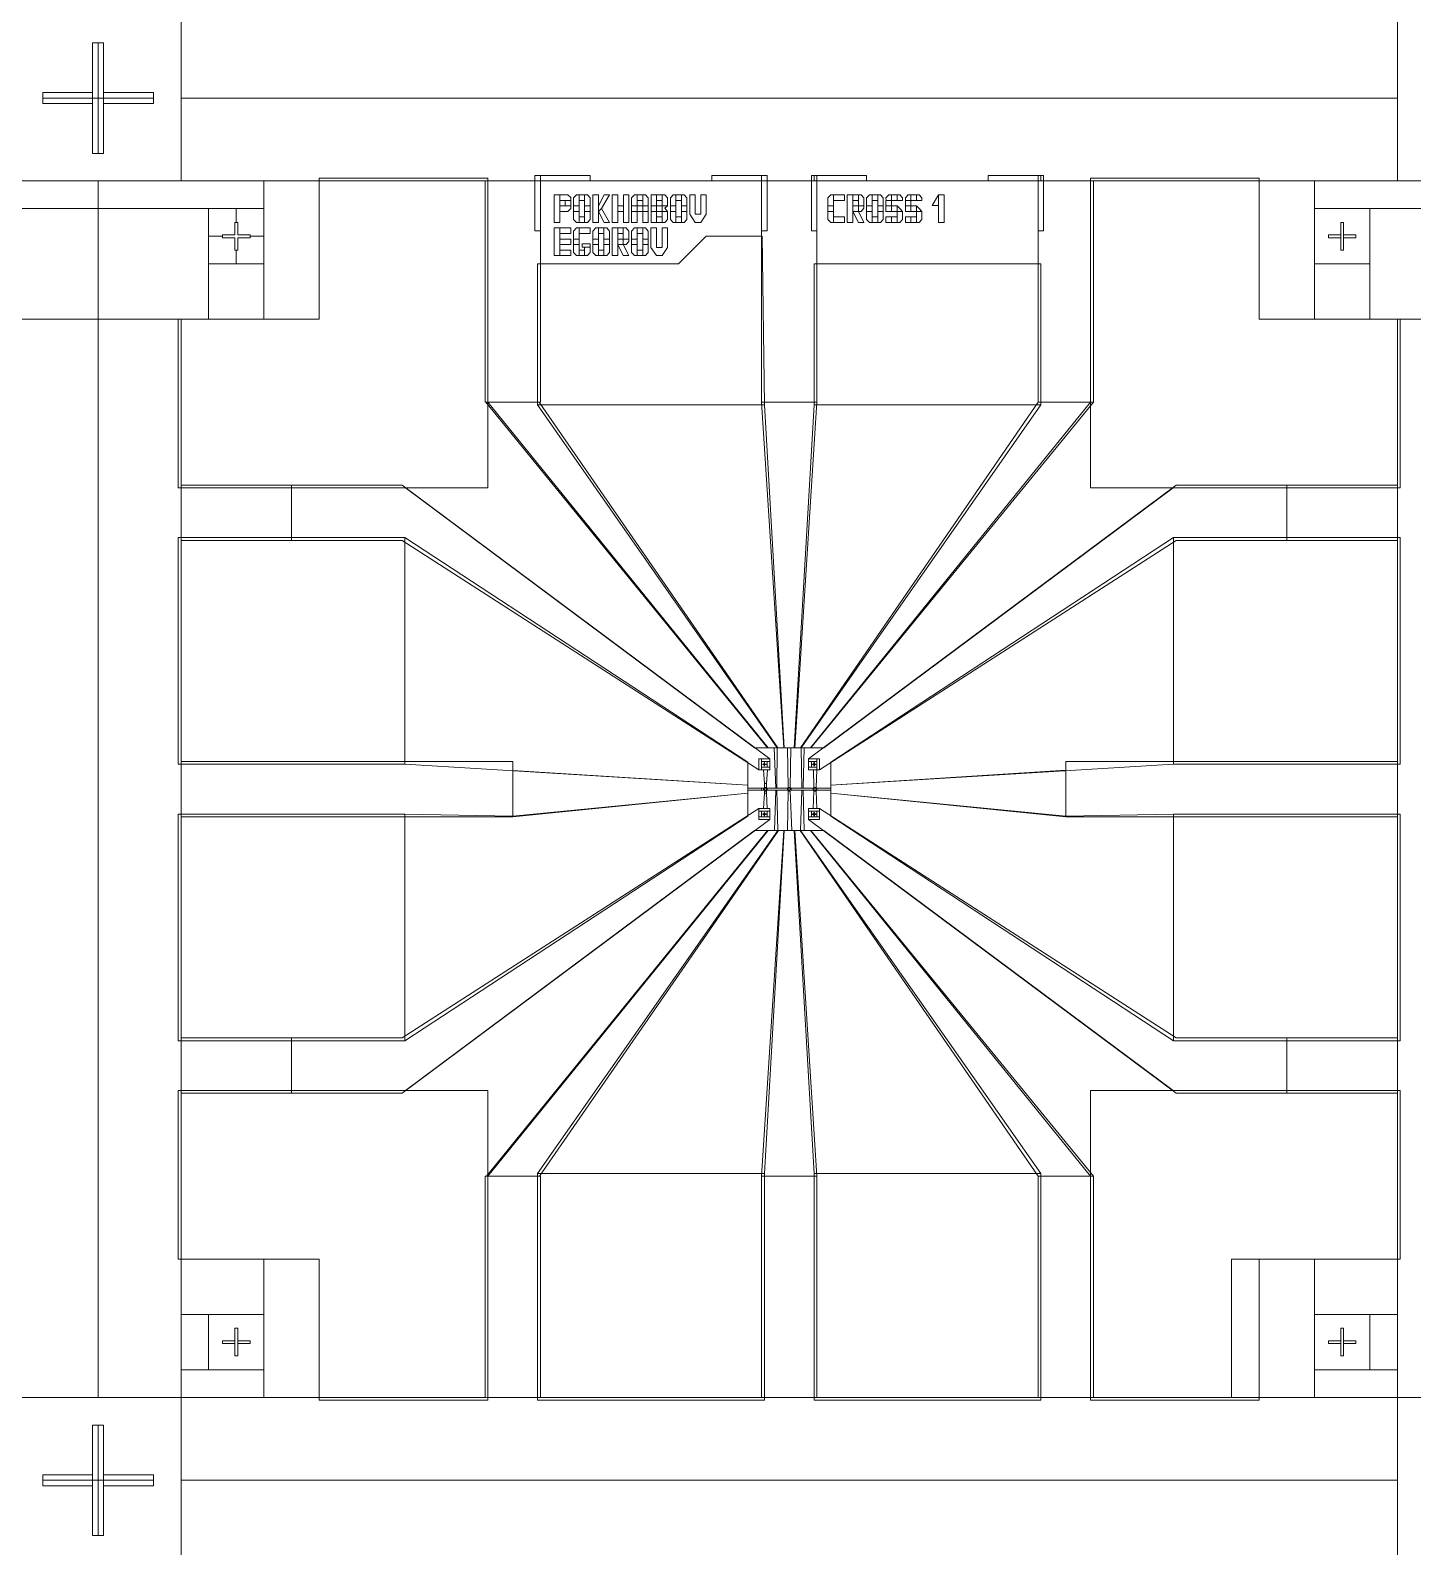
# Model space of a CAD drawing. Header units: millimetres. Extents: x -11355 to -1355, y 1102 to 18602.
# Drawn here: x -6478 to -3978, y 5982 to 8724 of the extents above; entities that cross this region are included whole.
import ezdxf

# ---------------------------------------------------------------- set-up
doc = ezdxf.new("R2010")
doc.units = ezdxf.units.MM
doc.header["$MEASUREMENT"] = 0
doc.layers.add('Etching', color=7, linetype='Continuous')
doc.layers.add('Ohmic', color=7, linetype='Continuous')
doc.layers.add('Mark', color=7, linetype='Continuous', plot=False)

msp = doc.modelspace()

# ---------------------------------------------------------------- linework, layer by layer
at = {"layer": 'Etching', "color": 242, "lineweight": 9}
for points in [[(-6205, 8601.5), (-4005, 8601.5), (-4005, 8751.5), (-6205, 8751.5), (-6205, 8601.5)], [(-6205, 8451.5), (-4005, 8451.5), (-4005, 8601.5), (-6205, 8601.5), (-6205, 8451.5)], [(-6655, 8401.5), (-6355, 8401.5), (-6355, 8451.5), (-6655, 8451.5), (-6655, 8401.5)], [(-6355, 8401.5), (-6055, 8401.5), (-6055, 8451.5), (-6355, 8451.5), (-6355, 8401.5)], [(-6055, 8201.5), (-5955, 8201.5), (-5955, 8451.5), (-6055, 8451.5), (-6055, 8201.5)], [(-5655, 8051.5), (-5555, 8051.5), (-5555, 8451.5), (-5655, 8451.5), (-5655, 8051.5)], [(-5155, 8051.5), (-5055, 8051.5), (-5055, 8451.5), (-5155, 8451.5), (-5155, 8051.5)], [(-4655, 8051.5), (-4555, 8051.5), (-4555, 8451.5), (-4655, 8451.5), (-4655, 8051.5)], [(-4255, 8201.5), (-4155, 8201.5), (-4155, 8451.5), (-4255, 8451.5), (-4255, 8201.5)], [(-4155, 8401.5), (-3855, 8401.5), (-3855, 8451.5), (-4155, 8451.5), (-4155, 8401.5)], [(-6555, 8201.5), (-6355, 8201.5), (-6355, 8401.5), (-6555, 8401.5), (-6555, 8201.5)], [(-6355, 8201.5), (-6155, 8201.5), (-6155, 8401.5), (-6355, 8401.5), (-6355, 8201.5)], [(-4055, 8201.5), (-3855, 8201.5), (-3855, 8401.5), (-4055, 8401.5), (-4055, 8201.5)], [(-6155, 8201.5), (-6055, 8201.5), (-6055, 8301.5), (-6155, 8301.5), (-6155, 8201.5)], [(-4155, 8201.5), (-4055, 8201.5), (-4055, 8301.5), (-4155, 8301.5), (-4155, 8201.5)], [(-6505, 6251.5), (-6355, 6251.5), (-6355, 8201.5), (-6505, 8201.5), (-6505, 6251.5)], [(-6355, 6251.5), (-6205, 6251.5), (-6205, 8201.5), (-6355, 8201.5), (-6355, 6251.5)], [(-4005, 6251.5), (-3855, 6251.5), (-3855, 8201.5), (-4005, 8201.5), (-4005, 6251.5)], [(-5144.303, 7426.332), (-5653.606, 8051.5), (-5557.169, 8051.5), (-5125.63, 7426.5), (-5144.303, 7426.332)], [(-5114.921, 7426.501), (-5155, 8051.5), (-5055, 8051.5), (-5095.079, 7426.501), (-5114.921, 7426.501)], [(-5065.697, 7426.332), (-4555, 8051.5), (-4655, 8051.5), (-5084.37, 7426.5), (-5065.697, 7426.332)], [(-6205, 7801.5), (-6005, 7801.5), (-6005, 7901.5), (-6205, 7901.5), (-6205, 7801.5)], [(-5805, 7901.5), (-6005, 7901.5), (-6005, 7801.5), (-5805, 7801.5), (-5160, 7386.5), (-5160, 7406.5), (-5140, 7406.5), (-5805, 7901.5)], [(-4405, 7901.5), (-4205, 7901.5), (-4205, 7801.5), (-4405, 7801.5), (-5050, 7386.5), (-5050, 7406.5), (-5070, 7406.5), (-4405, 7901.5)], [(-4205, 7801.5), (-4005, 7801.5), (-4005, 7901.5), (-4205, 7901.5), (-4205, 7801.5)], [(-5160, 7386.5), (-5155, 7386.5), (-5155, 7406.5), (-5160, 7406.5), (-5160, 7386.5)], [(-5155, 7401.5), (-5140, 7401.5), (-5140, 7406.5), (-5155, 7406.5), (-5155, 7401.5)], [(-5132, 7426.442), (-5126.674, 7426.5), (-5127.692, 7353.416), (-5129.535, 7353.416), (-5132, 7426.442)], [(-5106.911, 7354.819), (-5103.091, 7354.819), (-5102, 7426.501), (-5108, 7426.501), (-5106.911, 7354.819)], [(-5078, 7426.442), (-5083.326, 7426.5), (-5082, 7353.41), (-5080, 7353.41), (-5078, 7426.442)], [(-5070, 7401.5), (-5055, 7401.5), (-5055, 7406.5), (-5070, 7406.5), (-5070, 7401.5)], [(-5055, 7386.5), (-5050, 7386.5), (-5050, 7406.5), (-5055, 7406.5), (-5055, 7386.5)], [(-6205, 7301.5), (-5605, 7301.5), (-5605, 7401.5), (-6205, 7401.5), (-6205, 7301.5)], [(-5180.011, 7358.92), (-5180, 7344.148), (-5605, 7301.5), (-5605, 7385.362), (-5180.011, 7358.92)], [(-5155, 7386.5), (-5140, 7386.5), (-5140, 7391.5), (-5155, 7391.5), (-5155, 7386.5)], [(-5144.205, 7386.5), (-5151.465, 7386.5), (-5149.927, 7361.5), (-5146.107, 7361.5), (-5144.205, 7386.5)], [(-5145, 7391.5), (-5140, 7391.5), (-5140, 7401.5), (-5145, 7401.5), (-5145, 7391.5)], [(-5070, 7391.5), (-5065, 7391.5), (-5065, 7401.5), (-5070, 7401.5), (-5070, 7391.5)], [(-5070, 7386.5), (-5055, 7386.5), (-5055, 7391.5), (-5070, 7391.5), (-5070, 7386.5)], [(-5061.342, 7386.5), (-5055, 7386.5), (-5056.41, 7354.819), (-5060.23, 7354.819), (-5061.342, 7386.5)], [(-5030.001, 7358.687), (-5030.002, 7344.147), (-4605, 7301.5), (-4605, 7386.121), (-5030.001, 7358.687)], [(-4605, 7301.5), (-4005, 7301.5), (-4005, 7401.5), (-4605, 7401.5), (-4605, 7301.5)], [(-5180.004, 7349.59), (-5155.017, 7349.59), (-5155.017, 7353.41), (-5180.006, 7353.41), (-5180.004, 7349.59)], [(-5155.017, 7349.59), (-5151.337, 7349.59), (-5151.337, 7353.41), (-5155.017, 7353.41), (-5155.017, 7349.59)], [(-5151.337, 7349.59), (-5149.927, 7351), (-5149.927, 7352), (-5151.337, 7353.41), (-5151.337, 7349.59)], [(-5149.927, 7354.819), (-5146.107, 7354.819), (-5146.107, 7361.5), (-5149.927, 7361.5), (-5149.927, 7354.819)], [(-5148.52, 7353.41), (-5147.52, 7353.41), (-5146.107, 7354.819), (-5149.927, 7354.819), (-5148.52, 7353.41)], [(-5146.107, 7351), (-5144.697, 7349.59), (-5144.697, 7353.41), (-5146.107, 7352), (-5146.107, 7351)], [(-5144.697, 7353.41), (-5108.321, 7353.41), (-5108.321, 7349.59), (-5144.697, 7349.59), (-5144.697, 7353.41)], [(-5108.321, 7349.59), (-5106.911, 7351), (-5106.911, 7352), (-5108.321, 7353.41), (-5108.321, 7349.59)], [(-5105.504, 7353.41), (-5104.504, 7353.41), (-5103.091, 7354.819), (-5106.911, 7354.819), (-5105.504, 7353.41)], [(-5103.091, 7351), (-5101.681, 7349.59), (-5101.681, 7353.41), (-5103.091, 7352), (-5103.091, 7351)], [(-5101.681, 7349.59), (-5061.64, 7349.59), (-5061.64, 7353.41), (-5101.681, 7353.41), (-5101.681, 7349.59)], [(-5061.64, 7349.59), (-5060.23, 7351), (-5060.23, 7352), (-5061.64, 7353.41), (-5061.64, 7349.59)], [(-5058.823, 7353.41), (-5057.823, 7353.41), (-5056.41, 7354.819), (-5060.23, 7354.819), (-5058.823, 7353.41)], [(-5056.41, 7351), (-5055, 7349.59), (-5055, 7353.41), (-5056.41, 7352), (-5056.41, 7351)], [(-5030.001, 7349.584), (-5055, 7349.59), (-5055, 7353.41), (-5030.002, 7353.41), (-5030.001, 7349.584)], [(-5144.678, 7316.5), (-5151.419, 7316.5), (-5149.927, 7344.5), (-5146.107, 7344.5), (-5144.678, 7316.5)], [(-5149.927, 7348.18), (-5146.107, 7348.18), (-5147.52, 7349.59), (-5148.52, 7349.59), (-5149.927, 7348.18)], [(-5146.107, 7344.5), (-5149.927, 7344.5), (-5149.927, 7348.18), (-5146.107, 7348.18), (-5146.107, 7344.5)], [(-5131.605, 7276.56), (-5125.63, 7276.5), (-5127.494, 7349.588), (-5129.425, 7349.587), (-5131.605, 7276.56)], [(-5106.911, 7348.18), (-5103.091, 7348.18), (-5100.511, 7276.501), (-5108.032, 7276.501), (-5106.911, 7348.18)], [(-5106.911, 7348.18), (-5103.091, 7348.18), (-5104.504, 7349.59), (-5105.504, 7349.59), (-5106.911, 7348.18)], [(-5078.249, 7276.561), (-5084.37, 7276.5), (-5082, 7349.589), (-5079.999, 7349.59), (-5078.249, 7276.561)], [(-5061.711, 7316.5), (-5055.034, 7316.5), (-5056.41, 7348.18), (-5060.23, 7348.18), (-5061.711, 7316.5)], [(-5060.23, 7348.18), (-5056.41, 7348.18), (-5057.823, 7349.59), (-5058.823, 7349.59), (-5060.23, 7348.18)], [(-5805, 6801.5), (-6005, 6801.5), (-6005, 6901.5), (-5805, 6901.5), (-5160, 7316.5), (-5160, 7296.5), (-5140, 7296.5), (-5805, 6801.5)], [(-5160, 7311.5), (-5140, 7311.5), (-5140, 7316.5), (-5160, 7316.5), (-5160, 7311.5)], [(-5160, 7301.5), (-5155, 7301.5), (-5155, 7311.5), (-5160, 7311.5), (-5160, 7301.5)], [(-5160, 7296.5), (-5140, 7296.5), (-5140, 7301.5), (-5160, 7301.5), (-5160, 7296.5)], [(-5145, 7301.5), (-5140, 7301.5), (-5140, 7311.5), (-5145, 7311.5), (-5145, 7301.5)], [(-5070, 7311.5), (-5050, 7311.5), (-5050, 7316.5), (-5070, 7316.5), (-5070, 7311.5)], [(-4405, 6801.5), (-4205, 6801.5), (-4205, 6901.5), (-4405, 6901.5), (-5050, 7316.5), (-5050, 7296.5), (-5070, 7296.5), (-4405, 6801.5)], [(-5070, 7301.5), (-5065, 7301.5), (-5065, 7311.5), (-5070, 7311.5), (-5070, 7301.5)], [(-5070, 7296.5), (-5050, 7296.5), (-5050, 7301.5), (-5070, 7301.5), (-5070, 7296.5)], [(-5055, 7301.5), (-5050, 7301.5), (-5050, 7311.5), (-5055, 7311.5), (-5055, 7301.5)], [(-5144.303, 7276.668), (-5652.605, 6651.5), (-5556.832, 6651.5), (-5124.63, 7276.5), (-5144.303, 7276.668)], [(-5115, 7276.5), (-5155, 6651.5), (-5055, 6651.5), (-5095, 7276.501), (-5115, 7276.5)], [(-5065.697, 7276.668), (-4555, 6651.5), (-4655, 6651.5), (-5085.37, 7276.5), (-5065.697, 7276.668)], [(-6205, 6801.5), (-6005, 6801.5), (-6005, 6901.5), (-6205, 6901.5), (-6205, 6801.5)], [(-4205, 6801.5), (-4005, 6801.5), (-4005, 6901.5), (-4205, 6901.5), (-4205, 6801.5)], [(-5655, 6251.5), (-5555, 6251.5), (-5555, 6651.5), (-5655, 6651.5), (-5655, 6251.5)], [(-5155, 6251.5), (-5055, 6251.5), (-5055, 6651.5), (-5155, 6651.5), (-5155, 6251.5)], [(-4655, 6251.5), (-4555, 6251.5), (-4555, 6651.5), (-4655, 6651.5), (-4655, 6251.5)], [(-6205, 6401.5), (-6055, 6401.5), (-6055, 6501.5), (-6205, 6501.5), (-6205, 6401.5)], [(-6055, 6251.5), (-5955, 6251.5), (-5955, 6501.5), (-6055, 6501.5), (-6055, 6251.5)], [(-4305, 6251.5), (-4155, 6251.5), (-4155, 6501.5), (-4305, 6501.5), (-4305, 6251.5)], [(-4155, 6401.5), (-4005, 6401.5), (-4005, 6501.5), (-4155, 6501.5), (-4155, 6401.5)], [(-6205, 6301.5), (-6155, 6301.5), (-6155, 6401.5), (-6205, 6401.5), (-6205, 6301.5)], [(-4055, 6301.5), (-4005, 6301.5), (-4005, 6401.5), (-4055, 6401.5), (-4055, 6301.5)], [(-6205, 6251.5), (-6055, 6251.5), (-6055, 6301.5), (-6205, 6301.5), (-6205, 6251.5)], [(-4155, 6251.5), (-4005, 6251.5), (-4005, 6301.5), (-4155, 6301.5), (-4155, 6251.5)], [(-6205, 6101.5), (-4005, 6101.5), (-4005, 6251.5), (-6205, 6251.5), (-6205, 6101.5)], [(-6205, 5951.5), (-4005, 5951.5), (-4005, 6101.5), (-6205, 6101.5), (-6205, 5951.5)]]:
    msp.add_lwpolyline(points, dxfattribs=at)
at = {"layer": 'Mark', "color": 250, "lineweight": 9}
for points in [[(-6155, 8401.5), (-6105, 8401.5), (-6105, 8376.5), (-6107.5, 8376.5), (-6107.5, 8354), (-6130, 8354), (-6130, 8351.5), (-6155, 8351.5), (-6155, 8401.5)], [(-6055, 8401.5), (-6105, 8401.5), (-6105, 8376.5), (-6102.5, 8376.5), (-6102.5, 8354), (-6080, 8354), (-6080, 8351.5), (-6055, 8351.5), (-6055, 8401.5)], [(-6155, 8301.5), (-6105, 8301.5), (-6105, 8326.5), (-6107.5, 8326.5), (-6107.5, 8349), (-6130, 8349), (-6130, 8351.5), (-6155, 8351.5), (-6155, 8301.5)], [(-6055, 8301.5), (-6105, 8301.5), (-6105, 8326.5), (-6102.5, 8326.5), (-6102.5, 8349), (-6080, 8349), (-6080, 8351.5), (-6055, 8351.5), (-6055, 8301.5)]]:
    msp.add_lwpolyline(points, dxfattribs=at)
at = {"layer": 'Ohmic', "color": 114, "lineweight": 9}
for points in [[(-6365, 8601.5), (-6355, 8601.5), (-6355, 8701.5), (-6365, 8701.5), (-6365, 8601.5)], [(-6355, 8601.5), (-6345, 8601.5), (-6345, 8701.5), (-6355, 8701.5), (-6355, 8601.5)], [(-6455, 8611.5), (-6455, 8601.5), (-6365, 8601.5), (-6365, 8611.5), (-6455, 8611.5)], [(-6255, 8611.5), (-6255, 8601.5), (-6345, 8601.5), (-6345, 8611.5), (-6255, 8611.5)], [(-6455, 8591.5), (-6455, 8601.5), (-6365, 8601.5), (-6365, 8591.5), (-6455, 8591.5)], [(-6365, 8501.5), (-6355, 8501.5), (-6355, 8601.5), (-6365, 8601.5), (-6365, 8501.5)], [(-6355, 8501.5), (-6345, 8501.5), (-6345, 8601.5), (-6355, 8601.5), (-6355, 8501.5)], [(-6255, 8591.5), (-6255, 8601.5), (-6345, 8601.5), (-6345, 8591.5), (-6255, 8591.5)], [(-6210, 7896.5), (-5650, 7896.5), (-5650, 8456.5), (-5955, 8456.5), (-5955, 8201.5), (-6210, 8201.5), (-6210, 7896.5)], [(-5565, 8361.5), (-5555, 8361.5), (-5555, 8461.5), (-5565, 8461.5), (-5565, 8361.5)], [(-5465, 8451.5), (-5465, 8461.5), (-5555, 8461.5), (-5555, 8451.5), (-5465, 8451.5)], [(-5245, 8451.5), (-5245, 8461.5), (-5155, 8461.5), (-5155, 8451.5), (-5245, 8451.5)], [(-5155, 8361.5), (-5145, 8361.5), (-5145, 8461.5), (-5155, 8461.5), (-5155, 8361.5)], [(-5065, 8361.5), (-5055, 8361.5), (-5055, 8461.5), (-5065, 8461.5), (-5065, 8361.5)], [(-4965, 8451.5), (-4965, 8461.5), (-5060, 8461.5), (-5060, 8451.5), (-4965, 8451.5)], [(-4745, 8451.5), (-4745, 8461.5), (-4650, 8461.5), (-4650, 8451.5), (-4745, 8451.5)], [(-4655, 8361.5), (-4645, 8361.5), (-4645, 8461.5), (-4655, 8461.5), (-4655, 8361.5)], [(-4000, 7896.5), (-4560, 7896.5), (-4560, 8456.5), (-4255, 8456.5), (-4255, 8201.5), (-4000, 8201.5), (-4000, 7896.5)], [(-5530, 8376.484), (-5520, 8376.484), (-5520, 8426.484), (-5530, 8426.484), (-5530, 8376.484)], [(-5520, 8426.484), (-5520, 8416.484), (-5500, 8416.484), (-5500, 8421.468), (-5505.597, 8426.484), (-5520, 8426.484)], [(-5495, 8406.5), (-5485, 8406.5), (-5485, 8426.5), (-5489.984, 8426.5), (-5495, 8420.903), (-5495, 8406.5)], [(-5485, 8416.5), (-5475, 8416.5), (-5475, 8426.5), (-5485, 8426.5), (-5485, 8416.5)], [(-5465, 8406.5), (-5475, 8406.5), (-5475, 8426.5), (-5470.016, 8426.5), (-5465, 8420.903), (-5465, 8406.5)], [(-5460, 8376.484), (-5450, 8376.484), (-5450, 8426.484), (-5460, 8426.484), (-5460, 8376.484)], [(-5450, 8406.484), (-5440, 8426.484), (-5430, 8426.484), (-5444.433, 8401.484), (-5450, 8396.484), (-5450, 8406.484)], [(-5425, 8376.484), (-5415, 8376.484), (-5415, 8426.484), (-5425, 8426.484), (-5425, 8376.484)], [(-5405, 8376.484), (-5395, 8376.484), (-5395, 8426.484), (-5405, 8426.484), (-5405, 8376.484)], [(-5390, 8406.484), (-5380, 8406.484), (-5380, 8426.484), (-5384.984, 8426.484), (-5390, 8420.887), (-5390, 8406.484)], [(-5380, 8416.484), (-5370, 8416.484), (-5370, 8426.484), (-5380, 8426.484), (-5380, 8416.484)], [(-5360, 8406.484), (-5370, 8406.484), (-5370, 8426.484), (-5365.016, 8426.484), (-5360, 8420.887), (-5360, 8406.484)], [(-5355, 8406.484), (-5345, 8406.484), (-5345, 8426.484), (-5355, 8426.484), (-5355, 8406.484)], [(-5345, 8416.484), (-5335, 8416.484), (-5335, 8426.484), (-5345, 8426.484), (-5345, 8416.484)], [(-5325, 8406.484), (-5335, 8406.484), (-5335, 8426.484), (-5330.016, 8426.484), (-5325, 8420.887), (-5325, 8406.484)], [(-5320, 8406.484), (-5310, 8406.484), (-5310, 8426.484), (-5314.984, 8426.484), (-5320, 8420.887), (-5320, 8406.484)], [(-5310, 8416.484), (-5300, 8416.484), (-5300, 8426.484), (-5310, 8426.484), (-5310, 8416.484)], [(-5290, 8406.484), (-5300, 8406.484), (-5300, 8426.484), (-5295.016, 8426.484), (-5290, 8420.887), (-5290, 8406.484)], [(-5265, 8376.484), (-5275, 8376.484), (-5285, 8391.389), (-5285, 8426.484), (-5275, 8426.484), (-5275, 8391.389), (-5265, 8391.389), (-5265, 8426.484), (-5255, 8426.484), (-5255, 8391.389), (-5265, 8376.484)], [(-5035, 8406.484), (-5025, 8406.484), (-5025, 8426.484), (-5029.984, 8426.484), (-5035, 8420.887), (-5035, 8406.484)], [(-5025, 8416.484), (-5005, 8416.484), (-5005, 8426.484), (-5025, 8426.484), (-5025, 8416.484)], [(-5000, 8376.484), (-4990, 8376.484), (-4990, 8426.484), (-5000, 8426.484), (-5000, 8376.484)], [(-4990, 8426.484), (-4980, 8426.484), (-4980, 8416.484), (-4990, 8416.484), (-4990, 8426.484)], [(-4970, 8406.484), (-4980, 8406.484), (-4980, 8426.484), (-4975.016, 8426.484), (-4970, 8420.887), (-4970, 8406.484)], [(-4965, 8406.484), (-4955, 8406.484), (-4955, 8426.484), (-4959.984, 8426.484), (-4965, 8420.887), (-4965, 8406.484)], [(-4955, 8416.484), (-4945, 8416.484), (-4945, 8426.484), (-4955, 8426.484), (-4955, 8416.484)], [(-4935, 8406.484), (-4945, 8406.484), (-4945, 8426.484), (-4940.016, 8426.484), (-4935, 8420.887), (-4935, 8406.484)], [(-4929.975, 8416.484), (-4920, 8416.52), (-4920, 8426.52), (-4924.984, 8426.52), (-4930, 8420.923), (-4929.975, 8416.484)], [(-4920, 8416.484), (-4910, 8416.484), (-4910, 8426.484), (-4920, 8426.484), (-4920, 8416.484)], [(-4900.025, 8416.448), (-4910, 8416.484), (-4910, 8426.484), (-4905.016, 8426.484), (-4900, 8420.887), (-4900.025, 8416.448)], [(-4894.975, 8416.484), (-4885, 8416.52), (-4885, 8426.52), (-4889.984, 8426.52), (-4895, 8420.923), (-4894.975, 8416.484)], [(-4885, 8416.484), (-4875, 8416.484), (-4875, 8426.484), (-4885, 8426.484), (-4885, 8416.484)], [(-4865.025, 8416.448), (-4875, 8416.484), (-4875, 8426.484), (-4870.016, 8426.484), (-4865, 8420.887), (-4865.025, 8416.448)], [(-4834.846, 8409.797), (-4836.295, 8406.899), (-4846.283, 8406.955), (-4834.846, 8426.484), (-4834.846, 8409.797)], [(-4834.846, 8376.484), (-4824.846, 8376.484), (-4824.846, 8426.484), (-4834.846, 8426.484), (-4834.846, 8376.484)], [(-5520, 8396.484), (-5520, 8406.484), (-5500, 8406.484), (-5500, 8401.5), (-5505.597, 8396.484), (-5520, 8396.484)], [(-5510, 8406.484), (-5510, 8416.484), (-5500, 8416.484), (-5500, 8406.484), (-5510, 8406.484)], [(-5495, 8396.5), (-5485, 8396.5), (-5485, 8406.5), (-5495, 8406.5), (-5495, 8396.5)], [(-5495, 8396.5), (-5485, 8396.5), (-5485, 8376.5), (-5489.984, 8376.5), (-5495, 8382.097), (-5495, 8396.5)], [(-5475, 8396.5), (-5465, 8396.5), (-5465, 8406.5), (-5475, 8406.5), (-5475, 8396.5)], [(-5465, 8396.5), (-5475, 8396.5), (-5475, 8376.5), (-5470.016, 8376.5), (-5465, 8382.097), (-5465, 8396.5)], [(-5450, 8396.484), (-5440, 8376.484), (-5430, 8376.484), (-5444.433, 8401.484), (-5450, 8396.484)], [(-5415, 8396.484), (-5405, 8396.484), (-5405, 8406.484), (-5415, 8406.484), (-5415, 8396.484)], [(-5390, 8396.484), (-5380, 8396.484), (-5380, 8406.484), (-5390, 8406.484), (-5390, 8396.484)], [(-5390, 8396.484), (-5380, 8396.484), (-5380, 8376.484), (-5390, 8376.484), (-5390, 8396.484)], [(-5380, 8396.484), (-5370, 8396.484), (-5370, 8406.484), (-5380, 8406.484), (-5380, 8396.484)], [(-5370, 8396.484), (-5360, 8396.484), (-5360, 8406.484), (-5370, 8406.484), (-5370, 8396.484)], [(-5360, 8396.484), (-5370, 8396.484), (-5370, 8376.484), (-5360, 8376.484), (-5360, 8396.484)], [(-5355, 8396.484), (-5345, 8396.484), (-5345, 8406.484), (-5355, 8406.484), (-5355, 8396.484)], [(-5355, 8396.484), (-5345, 8396.484), (-5345, 8376.484), (-5355, 8376.484), (-5355, 8396.484)], [(-5345, 8396.484), (-5335, 8396.484), (-5335, 8406.484), (-5345, 8406.484), (-5345, 8396.484)], [(-5335, 8406.484), (-5325, 8406.484), (-5330, 8402.19), (-5325, 8396.484), (-5335, 8396.484), (-5335, 8406.484)], [(-5325, 8396.484), (-5335, 8396.484), (-5335, 8376.484), (-5330.016, 8376.484), (-5325, 8382.081), (-5325, 8396.484)], [(-5320, 8396.484), (-5310, 8396.484), (-5310, 8406.484), (-5320, 8406.484), (-5320, 8396.484)], [(-5320, 8396.484), (-5310, 8396.484), (-5310, 8376.484), (-5314.984, 8376.484), (-5320, 8382.081), (-5320, 8396.484)], [(-5300, 8396.484), (-5290, 8396.484), (-5290, 8406.484), (-5300, 8406.484), (-5300, 8396.484)], [(-5290, 8396.484), (-5300, 8396.484), (-5300, 8376.484), (-5295.016, 8376.484), (-5290, 8382.081), (-5290, 8396.484)], [(-5035, 8396.484), (-5025, 8396.484), (-5025, 8406.484), (-5035, 8406.484), (-5035, 8396.484)], [(-5035, 8396.484), (-5025, 8396.484), (-5025, 8376.484), (-5029.984, 8376.484), (-5035, 8382.081), (-5035, 8396.484)], [(-4990, 8406.484), (-4980, 8406.484), (-4980, 8396.484), (-4990, 8396.484), (-4990, 8406.484)], [(-4990, 8396.484), (-4980, 8376.484), (-4970.012, 8376.54), (-4980, 8396.484), (-4990, 8396.484)], [(-4970.025, 8406.52), (-4980, 8406.484), (-4980, 8396.484), (-4975.016, 8396.484), (-4970, 8402.081), (-4970.025, 8406.52)], [(-4965, 8396.484), (-4955, 8396.484), (-4955, 8406.484), (-4965, 8406.484), (-4965, 8396.484)], [(-4965, 8396.484), (-4955, 8396.484), (-4955, 8376.484), (-4959.984, 8376.484), (-4965, 8382.081), (-4965, 8396.484)], [(-4945, 8396.484), (-4935, 8396.484), (-4935, 8406.484), (-4945, 8406.484), (-4945, 8396.484)], [(-4935, 8396.484), (-4945, 8396.484), (-4945, 8376.484), (-4940.016, 8376.484), (-4935, 8382.081), (-4935, 8396.484)], [(-4930, 8406.484), (-4920, 8406.484), (-4920, 8416.484), (-4930, 8416.484), (-4930, 8406.484)], [(-4930, 8396.484), (-4920, 8396.484), (-4920, 8406.484), (-4930, 8406.484), (-4930, 8396.484)], [(-4920, 8396.484), (-4910, 8396.484), (-4910, 8406.484), (-4920, 8406.484), (-4920, 8396.484)], [(-4910, 8406.484), (-4905, 8401.484), (-4900, 8396.484), (-4910, 8396.484), (-4910, 8406.484)], [(-4900, 8396.484), (-4910, 8396.484), (-4910, 8376.484), (-4905.016, 8376.484), (-4900, 8382.081), (-4900, 8396.484)], [(-4895, 8406.484), (-4885, 8406.484), (-4885, 8416.484), (-4895, 8416.484), (-4895, 8406.484)], [(-4895, 8396.484), (-4885, 8396.484), (-4885, 8406.484), (-4895, 8406.484), (-4895, 8396.484)], [(-4885, 8396.484), (-4875, 8396.484), (-4875, 8406.484), (-4885, 8406.484), (-4885, 8396.484)], [(-4875, 8406.484), (-4870, 8401.484), (-4865, 8396.484), (-4875, 8396.484), (-4875, 8406.484)], [(-4865, 8396.484), (-4875, 8396.484), (-4875, 8376.484), (-4870.016, 8376.484), (-4865, 8382.081), (-4865, 8396.484)], [(-5530, 8316.484), (-5520, 8316.484), (-5520, 8366.484), (-5530, 8366.484), (-5530, 8316.484)], [(-5520, 8356.484), (-5500, 8356.484), (-5500, 8366.484), (-5520, 8366.484), (-5520, 8356.484)], [(-5495.038, 8346.484), (-5485.038, 8346.484), (-5485.038, 8366.484), (-5490.022, 8366.484), (-5495.038, 8360.887), (-5495.038, 8346.484)], [(-5485.038, 8356.484), (-5465.038, 8356.484), (-5465.038, 8366.484), (-5485.038, 8366.484), (-5485.038, 8356.484)], [(-5485, 8376.5), (-5475, 8376.5), (-5475, 8386.5), (-5485, 8386.5), (-5485, 8376.5)], [(-5460.032, 8346.484), (-5450.032, 8346.484), (-5450.032, 8366.484), (-5455.016, 8366.484), (-5460.032, 8360.887), (-5460.032, 8346.484)], [(-5450.032, 8356.484), (-5440.032, 8356.484), (-5440.032, 8366.484), (-5450.032, 8366.484), (-5450.032, 8356.484)], [(-5430.032, 8346.484), (-5440.032, 8346.484), (-5440.032, 8366.484), (-5435.048, 8366.484), (-5430.032, 8360.887), (-5430.032, 8346.484)], [(-5425.038, 8316.484), (-5415.038, 8316.484), (-5415.038, 8366.484), (-5425.038, 8366.484), (-5425.038, 8316.484)], [(-5415.038, 8366.484), (-5405.038, 8366.484), (-5405.038, 8356.484), (-5415.038, 8356.484), (-5415.038, 8366.484)], [(-5395.038, 8346.484), (-5405.038, 8346.484), (-5405.038, 8366.484), (-5400.054, 8366.484), (-5395.038, 8360.887), (-5395.038, 8346.484)], [(-5390.038, 8346.484), (-5380.038, 8346.484), (-5380.038, 8366.484), (-5385.022, 8366.484), (-5390.038, 8360.887), (-5390.038, 8346.484)], [(-5380.038, 8356.484), (-5370.038, 8356.484), (-5370.038, 8366.484), (-5380.038, 8366.484), (-5380.038, 8356.484)], [(-5360.038, 8346.484), (-5370.038, 8346.484), (-5370.038, 8366.484), (-5365.054, 8366.484), (-5360.038, 8360.887), (-5360.038, 8346.484)], [(-5335.038, 8316.484), (-5345.038, 8316.484), (-5355.038, 8331.389), (-5355.038, 8366.484), (-5345.038, 8366.484), (-5345.038, 8331.389), (-5335.038, 8331.389), (-5335.038, 8366.484), (-5325.038, 8366.484), (-5325.038, 8331.389), (-5335.038, 8316.484)], [(-5345, 8376.484), (-5335, 8376.484), (-5335, 8386.484), (-5345, 8386.484), (-5345, 8376.484)], [(-5310, 8376.484), (-5300, 8376.484), (-5300, 8386.484), (-5310, 8386.484), (-5310, 8376.484)], [(-5025, 8376.484), (-5005, 8376.484), (-5005, 8386.484), (-5025, 8386.484), (-5025, 8376.484)], [(-4955, 8376.484), (-4945, 8376.484), (-4945, 8386.484), (-4955, 8386.484), (-4955, 8376.484)], [(-4930, 8386.484), (-4920, 8386.484), (-4920, 8376.484), (-4930, 8376.484), (-4930, 8386.484)], [(-4920, 8376.484), (-4910, 8376.484), (-4910, 8386.484), (-4920, 8386.484), (-4920, 8376.484)], [(-4895, 8386.484), (-4885, 8386.484), (-4885, 8376.484), (-4895, 8376.484), (-4895, 8386.484)], [(-4885, 8376.484), (-4875, 8376.484), (-4875, 8386.484), (-4885, 8386.484), (-4885, 8376.484)], [(-4107.5, 8326.5), (-4102.5, 8326.5), (-4102.5, 8376.5), (-4107.5, 8376.5), (-4107.5, 8326.5)], [(-5560, 8046.5), (-5150, 8046.5), (-5154, 8351.5), (-5255, 8351.5), (-5305, 8301.5), (-5560, 8301.5), (-5560, 8046.5)], [(-5520, 8336.484), (-5500, 8336.484), (-5500, 8346.484), (-5520, 8346.484), (-5520, 8336.484)], [(-5495.038, 8336.484), (-5485.038, 8336.484), (-5485.038, 8346.484), (-5495.038, 8346.484), (-5495.038, 8336.484)], [(-5465.05, 8337.766), (-5465.056, 8331.613), (-5479.677, 8331.673), (-5479.677, 8337.766), (-5475.038, 8337.766), (-5465.05, 8337.766)], [(-5460.032, 8336.484), (-5450.032, 8336.484), (-5450.032, 8346.484), (-5460.032, 8346.484), (-5460.032, 8336.484)], [(-5440.032, 8336.484), (-5430.032, 8336.484), (-5430.032, 8346.484), (-5440.032, 8346.484), (-5440.032, 8336.484)], [(-5415.038, 8346.484), (-5405.038, 8346.484), (-5405.038, 8336.484), (-5415.038, 8336.484), (-5415.038, 8346.484)], [(-5395.063, 8346.52), (-5405.038, 8346.484), (-5405.038, 8336.484), (-5400.054, 8336.484), (-5395.038, 8342.081), (-5395.063, 8346.52)], [(-5390.038, 8336.484), (-5380.038, 8336.484), (-5380.038, 8346.484), (-5390.038, 8346.484), (-5390.038, 8336.484)], [(-5370.038, 8336.484), (-5360.038, 8336.484), (-5360.038, 8346.484), (-5370.038, 8346.484), (-5370.038, 8336.484)], [(-4130, 8354), (-4130, 8349), (-4107.5, 8349), (-4107.5, 8354), (-4130, 8354)], [(-4080, 8354), (-4080, 8349), (-4102.5, 8349), (-4102.5, 8354), (-4080, 8354)], [(-5520, 8316.484), (-5500, 8316.484), (-5500, 8326.484), (-5520, 8326.484), (-5520, 8316.484)], [(-5495.038, 8336.484), (-5485.038, 8336.484), (-5485.038, 8316.484), (-5490.022, 8316.484), (-5495.038, 8322.081), (-5495.038, 8336.484)], [(-5485.038, 8326.484), (-5475.038, 8326.484), (-5475.038, 8316.484), (-5485.038, 8316.484), (-5485.038, 8326.484)], [(-5465.056, 8331.613), (-5475.038, 8331.674), (-5475.038, 8316.484), (-5470.054, 8316.484), (-5465.038, 8322.081), (-5465.056, 8331.613)], [(-5460.032, 8336.484), (-5450.032, 8336.484), (-5450.032, 8316.484), (-5455.016, 8316.484), (-5460.032, 8322.081), (-5460.032, 8336.484)], [(-5450.032, 8316.484), (-5440.032, 8316.484), (-5440.032, 8326.484), (-5450.032, 8326.484), (-5450.032, 8316.484)], [(-5430.032, 8336.484), (-5440.032, 8336.484), (-5440.032, 8316.484), (-5435.048, 8316.484), (-5430.032, 8322.081), (-5430.032, 8336.484)], [(-5415.038, 8336.484), (-5405.038, 8316.484), (-5395.05, 8316.54), (-5405.038, 8336.484), (-5415.038, 8336.484)], [(-5390.038, 8336.484), (-5380.038, 8336.484), (-5380.038, 8316.484), (-5385.022, 8316.484), (-5390.038, 8322.081), (-5390.038, 8336.484)], [(-5380.038, 8316.484), (-5370.038, 8316.484), (-5370.038, 8326.484), (-5380.038, 8326.484), (-5380.038, 8316.484)], [(-5360.038, 8336.484), (-5370.038, 8336.484), (-5370.038, 8316.484), (-5365.054, 8316.484), (-5360.038, 8322.081), (-5360.038, 8336.484)], [(-5060, 8046.5), (-4650, 8046.5), (-4650, 8301.5), (-5060, 8301.5), (-5060, 8046.5)], [(-5799.282, 7896.5), (-5650, 7896.5), (-5650, 8051.496), (-5143.303, 7426.332), (-5167.855, 7426.332), (-5799.282, 7896.5)], [(-5126.676, 7426.5), (-5560, 8046.5), (-5150, 8046.5), (-5113.921, 7426.501), (-5126.676, 7426.5)], [(-5083.324, 7426.5), (-4650, 8046.5), (-5060, 8046.5), (-5096.079, 7426.501), (-5083.324, 7426.5)], [(-4410.718, 7896.5), (-4560, 7896.5), (-4560, 8051.496), (-5066.697, 7426.332), (-5042.145, 7426.332), (-4410.718, 7896.5)], [(-6210, 7396.5), (-5800, 7396.5), (-5800, 7806.5), (-6210, 7806.5), (-6210, 7396.5)], [(-5800, 7396.5), (-5800, 7806.5), (-5180, 7400.368), (-5180.012, 7358.5), (-5800, 7396.5)], [(-4410, 7396.5), (-4410, 7806.5), (-5030, 7400.368), (-5030.001, 7358.5), (-4410, 7396.5)], [(-4410, 7396.5), (-4000, 7396.5), (-4000, 7806.5), (-4410, 7806.5), (-4410, 7396.5)], [(-5153, 7396), (-5153, 7397), (-5150.5, 7397), (-5150.5, 7396), (-5153, 7396)], [(-5150.5, 7393.5), (-5149.5, 7393.5), (-5149.5, 7399.5), (-5150.5, 7399.5), (-5150.5, 7393.5)], [(-5149.5, 7396), (-5149.5, 7397), (-5147, 7397), (-5147, 7396), (-5149.5, 7396)], [(-5060.5, 7396), (-5060.5, 7397), (-5063, 7397), (-5063, 7396), (-5060.5, 7396)], [(-5060.5, 7393.5), (-5059.5, 7393.5), (-5059.5, 7399.5), (-5060.5, 7399.5), (-5060.5, 7393.5)], [(-5057, 7396), (-5057, 7397), (-5059.5, 7397), (-5059.5, 7396), (-5057, 7396)], [(-5800, 6896.5), (-5800, 7068.954), (-5800, 7306.5), (-5605, 7302.5), (-5180, 7344.5), (-5180, 7302.668), (-5800, 6896.5)], [(-4410, 6896.5), (-4410, 7068.954), (-4410, 7306.5), (-4605, 7302.5), (-5030.002, 7344.5), (-5030, 7302.668), (-4410, 6896.5)], [(-6210, 6896.5), (-5800, 6896.5), (-5800, 7306.5), (-6210, 7306.5), (-6210, 6896.5)], [(-5153, 7306), (-5153, 7307), (-5150.5, 7307), (-5150.5, 7306), (-5153, 7306)], [(-5150.5, 7303.5), (-5149.5, 7303.5), (-5149.5, 7309.5), (-5150.5, 7309.5), (-5150.5, 7303.5)], [(-5149.5, 7306), (-5149.5, 7307), (-5147, 7307), (-5147, 7306), (-5149.5, 7306)], [(-5060.5, 7306), (-5060.5, 7307), (-5063, 7307), (-5063, 7306), (-5060.5, 7306)], [(-5060.5, 7303.5), (-5059.5, 7303.5), (-5059.5, 7309.5), (-5060.5, 7309.5), (-5060.5, 7303.5)], [(-5057, 7306), (-5057, 7307), (-5059.5, 7307), (-5059.5, 7306), (-5057, 7306)], [(-4410, 6896.5), (-4000, 6896.5), (-4000, 7306.5), (-4410, 7306.5), (-4410, 6896.5)], [(-5799.282, 6806.5), (-5650, 6806.5), (-5650, 6651.504), (-5143.303, 7276.668), (-5167.855, 7276.668), (-5799.282, 6806.5)], [(-5150, 6656.5), (-5560, 6656.5), (-5125.63, 7276.5), (-5114, 7276.5), (-5150, 6656.5)], [(-5060, 6656.5), (-4650, 6656.5), (-5084.37, 7276.5), (-5096, 7276.5), (-5060, 6656.5)], [(-4410.718, 6806.5), (-4560, 6806.5), (-4560, 6651.504), (-5066.697, 7276.668), (-5042.145, 7276.668), (-4410.718, 6806.5)], [(-6210, 6806.5), (-5650, 6806.5), (-5650, 6246.5), (-5955, 6246.5), (-5955, 6501.5), (-6210, 6501.5), (-6210, 6806.5)], [(-4000, 6806.5), (-4560, 6806.5), (-4560, 6246.5), (-4255, 6246.5), (-4255, 6501.5), (-4000, 6501.5), (-4000, 6806.5)], [(-5560, 6246.5), (-5150, 6246.5), (-5150, 6656.5), (-5560, 6656.5), (-5560, 6246.5)], [(-5060, 6246.5), (-4650, 6246.5), (-4650, 6656.5), (-5060, 6656.5), (-5060, 6246.5)], [(-6107.5, 6326.5), (-6102.5, 6326.5), (-6102.5, 6376.5), (-6107.5, 6376.5), (-6107.5, 6326.5)], [(-4107.5, 6326.5), (-4102.5, 6326.5), (-4102.5, 6376.5), (-4107.5, 6376.5), (-4107.5, 6326.5)], [(-6130, 6354), (-6130, 6349), (-6107.5, 6349), (-6107.5, 6354), (-6130, 6354)], [(-6080, 6354), (-6080, 6349), (-6102.5, 6349), (-6102.5, 6354), (-6080, 6354)], [(-4130, 6354), (-4130, 6349), (-4107.5, 6349), (-4107.5, 6354), (-4130, 6354)], [(-4080, 6354), (-4080, 6349), (-4102.5, 6349), (-4102.5, 6354), (-4080, 6354)], [(-6365, 6101.5), (-6355, 6101.5), (-6355, 6201.5), (-6365, 6201.5), (-6365, 6101.5)], [(-6355, 6101.5), (-6345, 6101.5), (-6345, 6201.5), (-6355, 6201.5), (-6355, 6101.5)], [(-6455, 6111.5), (-6455, 6101.5), (-6365, 6101.5), (-6365, 6111.5), (-6455, 6111.5)], [(-6455, 6091.5), (-6455, 6101.5), (-6365, 6101.5), (-6365, 6091.5), (-6455, 6091.5)], [(-6365, 6001.5), (-6355, 6001.5), (-6355, 6101.5), (-6365, 6101.5), (-6365, 6001.5)], [(-6355, 6001.5), (-6345, 6001.5), (-6345, 6101.5), (-6355, 6101.5), (-6355, 6001.5)], [(-6255, 6111.5), (-6255, 6101.5), (-6345, 6101.5), (-6345, 6111.5), (-6255, 6111.5)], [(-6255, 6091.5), (-6255, 6101.5), (-6345, 6101.5), (-6345, 6091.5), (-6255, 6091.5)]]:
    msp.add_lwpolyline(points, dxfattribs=at)

doc.saveas('drawing.dxf')
